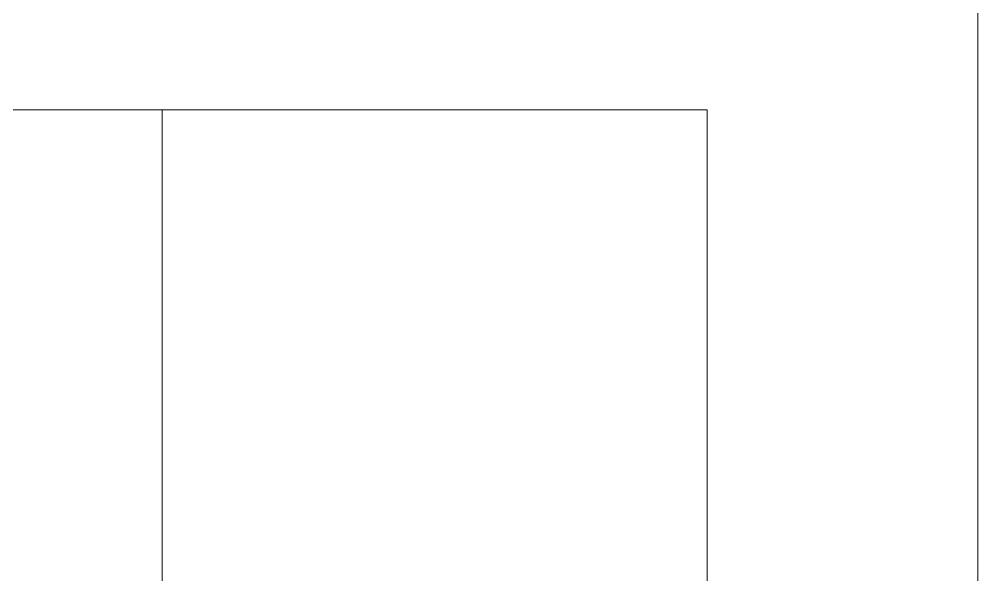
# Model space of a CAD drawing. Header units: inches. Extents: x -12418 to 242017, y -29325 to 19878.
# Drawn here: x 35246 to 35950, y -11449 to -11041 of the extents above; entities that cross this region are included whole.
import ezdxf

# ---------------------------------------------------------------- set-up
doc = ezdxf.new("R2010")
doc.units = ezdxf.units.IN
doc.header["$LTSCALE"] = 25
doc.header["$MEASUREMENT"] = 0
doc.linetypes.add('00-Ground Floor$0$HIDDEN', pattern=[9.525, 6.35, -3.175])
doc.linetypes.add('DASHDOT', pattern=[25.4, 12.7, -6.35, 0, -6.35])
doc.layers.get('0').update_dxf_attribs({"color": 8})
for name, color, linetype, lineweight in [('00-Ground Floor$0$LOADING', 253, 'Continuous', 5), ('00-Ground Floor$0$Walls', 251, 'Continuous', 5), ('E-LITE-CLNG-CNDT', 6, 'DASHDOT', 35)]:
    doc.layers.add(name, color=color, linetype=linetype, lineweight=lineweight)

# ---------------------------------------------------------------- blocks, each defined once
blk = doc.blocks.new('00-Ground Floor$0$GF21043-P')
at = {"color": 0}
for p, q in [((-0.8, 0.75), (-0.8, 0)), ((-0.8, 0), (0.8, 0))]:
    blk.add_line(p, q, dxfattribs=at)
at = {"color": 0, "linetype": '00-Ground Floor$0$HIDDEN'}
blk.add_line((-0.4, 0.6), (-0.4, 0), dxfattribs=at)
blk = doc.blocks.new('00-Ground Floor')
at = {"layer": '00-Ground Floor$0$Walls'}
blk.add_line((35949.51, -13097.43, 0), (35949.51, -10317.43, 0), dxfattribs=at)
at = {"layer": '00-Ground Floor$0$LOADING', "extrusion": (2.24019e-05, 2.33771e-18, 1), "xscale": 1000, "yscale": 1000, "zscale": 1000, "rotation": 180}
blk.add_blockref('00-Ground Floor$0$GF21043-P', (34950.96, -11107.97, 0.77), dxfattribs=at)

msp = doc.modelspace()

# ---------------------------------------------------------------- block references
at = {"layer": 'E-LITE-CLNG-CNDT'}
msp.add_blockref('00-Ground Floor', (0, 0), dxfattribs=at)

doc.saveas('drawing.dxf')
